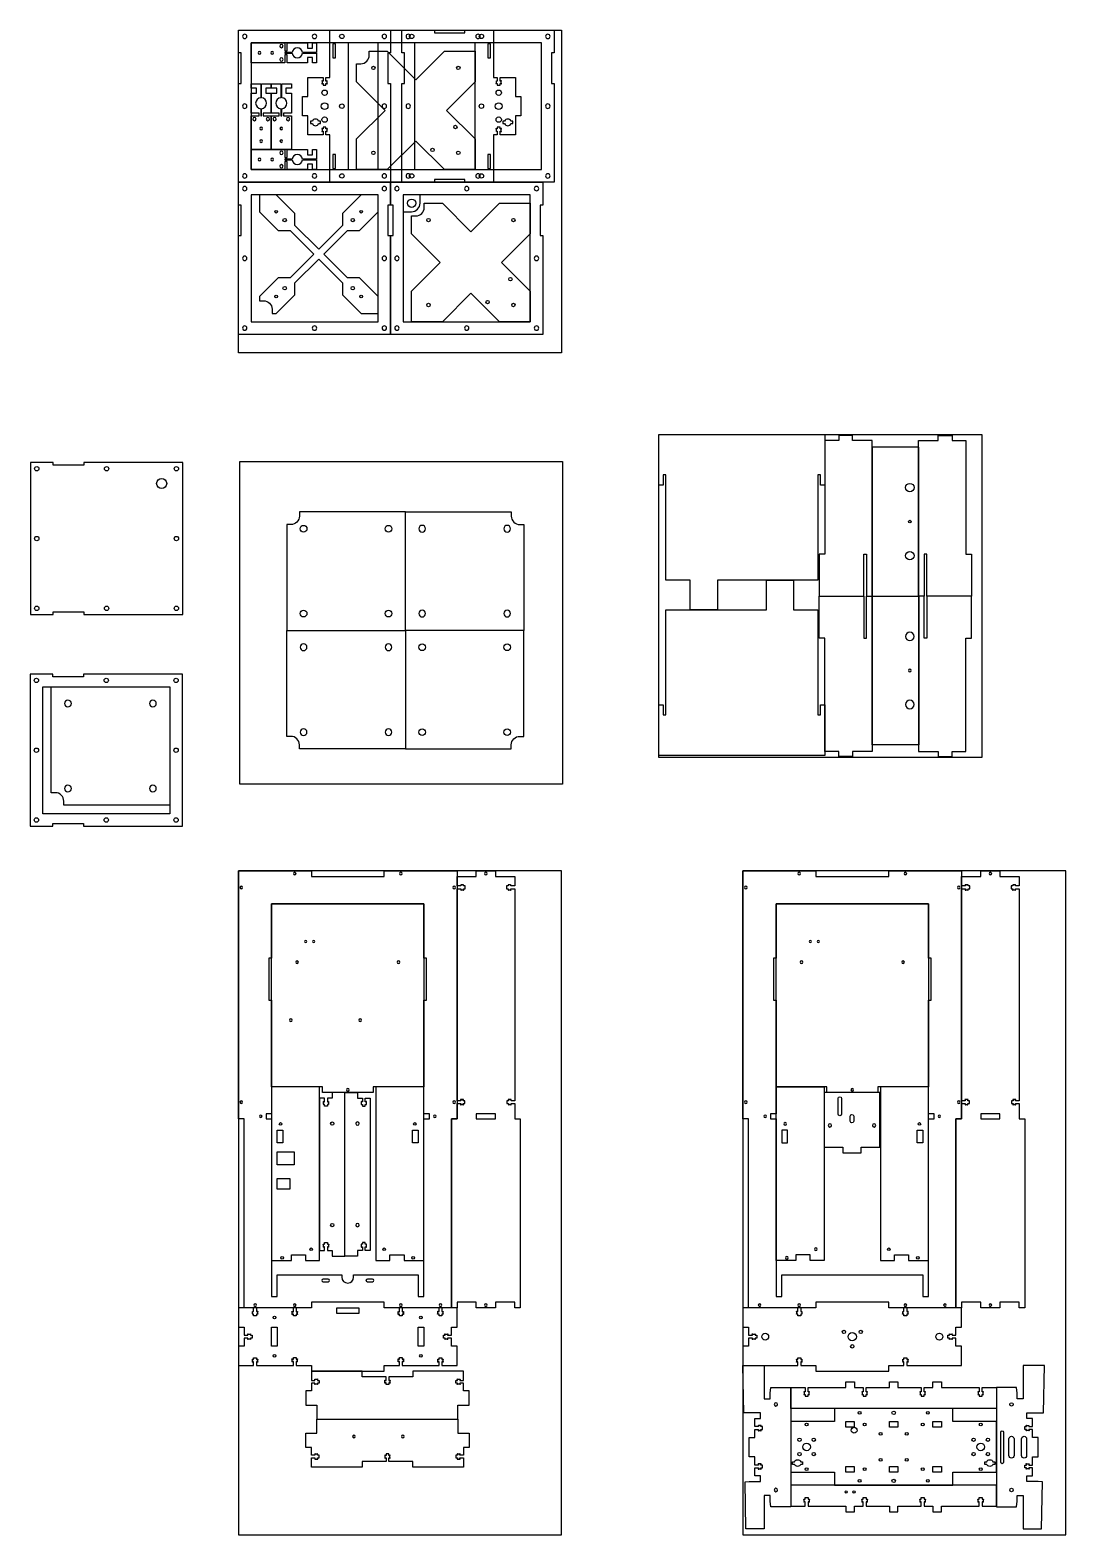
# Model space of a CAD drawing. Header units: millimetres. Extents: x -248 to 984, y -1790 to 0.
import ezdxf

# ---------------------------------------------------------------- set-up
doc = ezdxf.new("R2010")
doc.units = ezdxf.units.MM
doc.layers.get('0').update_dxf_attribs({"lineweight": 25})

# ---------------------------------------------------------------- blocks, each defined once
blk = doc.blocks.new('carrier_window')
blk.add_lwpolyline([(6.72, -50), (6.72, 0), (0, 0), (0, -185), (23.24, -185), (23.24, -190.88), (39.76, -190.88), (39.76, -185), (56.28, -185), (56.28, -50), (63, -50), (63, 0), (9.87, 0), (9.87, -50)], close=True)
blk = doc.blocks.new('p2')
for p, q in [((0, 0), (384, 0)), ((0, -384), (0, 0)), ((384, 0), (384, -384)), ((384, -384), (0, -384))]:
    blk.add_line(p, q)
blk = doc.blocks.new('p3')
for p, q in [((0, 0), (790, 0)), ((0, -384), (0, 0)), ((790, 0), (790, -384)), ((790, -384), (0, -384))]:
    blk.add_line(p, q)
blk = doc.blocks.new('carrier')
for points in [[(7.9, 120.4), (7.9, 124.7), (26.1, 124.7), (26.1, 101.9), (32.8, 101.9), (32.8, 79.1), (26.1, 79.1), (26.1, 56.3), (7.9, 56.3), (7.9, 60.6), (9, 60.6, 2.414214), (9.3, 60.8), (9.3, 63.3, 2.414214), (9, 63.6), (7.9, 63.6), (7.9, 65.6), (4.6, 65.6), (4.6, 63.6), (3.5, 63.6, 2.414214), (3.3, 63.3), (3.3, 60.8, 2.414214), (3.5, 60.6), (4.6, 60.6), (4.6, 56.3), (0, 56.3), (0, 0), (-33.9, 0), (-33.9, 3.1), (-70.1, 3.1), (-70.1, 0), (-194.4, 0), (-194.4, 56.3), (-199.1, 56.3), (-199.1, 60.6), (-198, 60.6, 2.414214), (-197.7, 60.8), (-197.7, 63.3, 2.414214), (-198, 63.6), (-199.1, 63.6), (-199.1, 65.6), (-202.4, 65.6), (-202.4, 63.6), (-203.5, 63.6, 2.414214), (-203.7, 63.3), (-203.7, 60.8, 2.414214), (-203.5, 60.6), (-202.4, 60.6), (-202.4, 56.3), (-220.5, 56.3), (-220.5, 79.1), (-227.2, 79.1), (-227.2, 101.9), (-220.5, 101.9), (-220.5, 124.7), (-202.4, 124.7), (-202.4, 120.4), (-203.5, 120.4, 2.414214), (-203.7, 120.2), (-203.7, 117.7, 2.414214), (-203.5, 117.4), (-202.4, 117.4), (-202.4, 115.4), (-199.1, 115.4), (-199.1, 117.4), (-198, 117.4, 2.414214), (-197.7, 117.7), (-197.7, 120.2, 2.414214), (-198, 120.4), (-199.1, 120.4), (-199.1, 124.7), (-194.4, 124.7), (-194.4, 181), (-70.1, 181), (-70.1, 177.8), (-33.9, 177.8), (-33.9, 181), (0, 181), (0, 124.7), (4.6, 124.7), (4.6, 120.4), (3.5, 120.4, 2.414214), (3.3, 120.2), (3.3, 117.7, 2.414214), (3.5, 117.4), (4.6, 117.4), (4.6, 115.4), (7.9, 115.4), (7.9, 117.4), (9, 117.4, 2.414214), (9.3, 117.7), (9.3, 120.2, 2.414214), (9, 120.4)], [(-207.8, 72.7, 0.6742), (-215.2, 72.7), (-217.5, 72.7), (-217.5, 69.7), (-215.2, 69.7, 0.6742), (-207.8, 69.7), (-205.5, 69.7), (-205.5, 72.7)], [(13.4, 69.7, 0.6742), (20.8, 69.7), (23.1, 69.7), (23.1, 72.7), (20.8, 72.7, 0.6742), (13.4, 72.7), (11.1, 72.7), (11.1, 69.7)]]:
    blk.add_lwpolyline(points, format="xyb", close=True)
for points in [[(-190.9, 148), (-187.7, 148), (-187.7, 164.5), (-190.9, 164.5)], [(-21.7, 15), (-21.7, 166), (-172.7, 166), (-172.7, 15)], [(-6.7, 148), (-3.6, 148), (-3.6, 164.5), (-6.7, 164.5)], [(-187.7, 33), (-190.9, 33), (-190.9, 16.5), (-187.7, 16.5)], [(-6.7, 16.5), (-3.6, 16.5), (-3.6, 33), (-6.7, 33)]]:
    blk.add_lwpolyline(points, close=True)
for centre, radius in [((-180.2, 173.5), 2.62), ((-97.2, 173.5), 2.62), ((-14.2, 173.5), 2.62), ((-200.7, 106.5), 3.2), ((6.3, 106.5), 3.2), ((-200.7, 90.5), 4), ((-180.2, 90.5), 2.62), ((-14.2, 90.5), 2.62), ((6.3, 90.5), 4), ((-200.7, 74.5), 3.2), ((6.3, 74.5), 3.2), ((-180.2, 7.5), 2.62), ((-97.2, 7.5), 2.62), ((-14.2, 7.5), 2.62)]:
    blk.add_circle(centre, radius)
blk = doc.blocks.new('carrier_tray')
blk.add_lwpolyline([(-27.15, 181), (-27.15, 177.85), (-63.35, 177.85), (-63.35, 181), (-181, 181), (-181, 0), (-63.35, 0), (-63.35, 3.15), (-27.15, 3.15), (-27.15, 0), (0, 0), (0, 181)], close=True)
for centre, radius in [((-173.5, 173.5), 2.62), ((-90.5, 173.5), 2.62), ((-7.5, 173.5), 2.62), ((-173.5, 90.5), 2.62), ((-7.5, 90.5), 2.62), ((-156, 25), 6), ((-173.5, 7.5), 2.62), ((-90.5, 7.5), 2.62), ((-7.5, 7.5), 2.62)]:
    blk.add_circle(centre, radius)
blk = doc.blocks.new('door')
blk.add_lwpolyline([(0, 0), (-197.3, 0), (-197.3, -60), (-192.3, -60), (-192.3, -48), (-189.15, -48), (-189.15, -173.24), (-69.5, -173.24), (-69.5, -208.24), (-37.3, -208.24), (-37.3, -173.24), (-8.15, -173.24), (-8.15, -48), (-5, -48), (-5, -60), (0, -60)], close=True)
blk = doc.blocks.new('drawer_back')
blk.add_lwpolyline([(-120.7, -217.6), (-120.7, -224.4), (-60.3, -224.4), (-60.3, -217.6), (0, -217.6), (0, 0), (-181, 0), (-181, -217.6)], close=True)
for centre, radius in [((-50, -44.6), 1.3), ((-40.5, -44.6), 1.3), ((-150.8, -69.3), 1.58), ((-30.2, -69.3), 1.58), ((-105.2, -138.1), 1.57), ((-22.7, -138.1), 1.57), ((-90.5, -221), 1.57)]:
    blk.add_circle(centre, radius)
blk = doc.blocks.new('drawer_front')
blk.add_lwpolyline([(-120.7, -217.6), (-120.7, -224.4), (-60.3, -224.4), (-60.3, -217.6), (0, -217.6), (0, 0), (-181, 0), (-181, -217.6)], close=True)
for centre, radius in [((-50, -44.6), 1.3), ((-40.5, -44.6), 1.3), ((-150.8, -69.3), 1.58), ((-30.2, -69.3), 1.58), ((-90.5, -221), 1.57)]:
    blk.add_circle(centre, radius)
blk = doc.blocks.new('drawer_bottom')
blk.add_lwpolyline([(0, 11), (-4.3, 11), (-4.3, 9.9, -2.414214), (-4.5, 9.6), (-7, 9.6, -2.414214), (-7.3, 9.9), (-7.3, 11), (-9.3, 11), (-9.3, 14.3), (-7.3, 14.3), (-7.3, 15.4, -2.414214), (-7, 15.6), (-4.5, 15.6, -2.414214), (-4.3, 15.4), (-4.3, 14.3), (0, 14.3), (0, 23.5), (6.7, 23.5), (6.7, 40.3), (-6.7, 40.3), (-6.7, 57.1), (-174.3, 57.1), (-174.3, 40.3), (-187.7, 40.3), (-187.7, 23.5), (-181, 23.5), (-181, 14.3), (-176.7, 14.3), (-176.7, 15.4, -2.414214), (-176.5, 15.6), (-174, 15.6, -2.414214), (-173.7, 15.4), (-173.7, 14.3), (-171.7, 14.3), (-171.7, 11), (-173.7, 11), (-173.7, 9.9, -2.414214), (-174, 9.6), (-176.5, 9.6, -2.414214), (-176.7, 9.9), (-176.7, 11), (-181, 11), (-181, 0), (-120.7, 0), (-120.7, 6.7), (-92.2, 6.7), (-92.2, 11), (-93.3, 11, -2.414214), (-93.5, 11.3), (-93.5, 13.8, -2.414214), (-93.3, 14), (-92.2, 14), (-92.2, 16), (-88.9, 16), (-88.9, 14), (-87.8, 14, -2.414214), (-87.5, 13.8), (-87.5, 11.3, -2.414214), (-87.8, 11), (-88.9, 11), (-88.9, 6.7), (-60.3, 6.7), (-60.3, 0), (0, 0)], format="xyb", close=True)
for centre in [(-108.8, 36.5), (-50.7, 36.5)]:
    blk.add_circle(centre, 1.58)
blk = doc.blocks.new('drawer_left')
for points in [[(0, 206.52), (-57.12, 206.52), (-57.12, 0), (-33.6, 0), (-33.6, 6.72), (-16.8, 6.72), (-16.8, 0), (0, 0)], [(-50.4, 140.04), (-50.4, 155.04), (-43.68, 155.04), (-43.68, 140.04)], [(-30.4, 114.085), (-50.4, 114.085), (-50.4, 129.515), (-30.4, 129.515)], [(-50.4, 97.765), (-35.4, 97.765), (-35.4, 84.875), (-50.4, 84.875)]]:
    blk.add_lwpolyline(points, close=True)
for centre in [(-46.4, 162.54), (-44.52, 3.36), (-10, 13.44)]:
    blk.add_circle(centre, 1.575)
blk = doc.blocks.new('drawer_support')
blk.add_lwpolyline([(-6.7, 20.8), (-11, 20.8), (-11, 19.8, -2.414214), (-11.2, 19.5), (-13.8, 19.5, -2.414214), (-14, 19.8), (-14, 20.8), (-16, 20.8), (-16, 24.2), (-14, 24.2), (-14, 25.2, -2.414214), (-13.8, 25.5), (-11.2, 25.5, -2.414214), (-11, 25.2), (-11, 24.2), (-6.7, 24.2), (-6.7, 30), (-187.7, 30), (-187.7, 24.2), (-183.4, 24.2), (-183.4, 25.2, -2.414214), (-183.2, 25.5), (-180.7, 25.5, -2.414214), (-180.4, 25.2), (-180.4, 24.2), (-178.4, 24.2), (-178.4, 20.8), (-180.4, 20.8), (-180.4, 19.8, -2.414214), (-180.7, 19.5), (-183.2, 19.5, -2.414214), (-183.4, 19.8), (-183.4, 20.8), (-187.7, 20.8), (-187.7, 15), (-194.4, 15), (-194.4, 0), (0, 0), (0, 15), (-6.7, 15)], format="xyb", close=True)
for centre in [(-157.6, 15), (-36.9, 15)]:
    blk.add_circle(centre, 2)
blk = doc.blocks.new('frame_back')
blk.add_lwpolyline([(-253.3, -295), (-253.3, -520), (-173.3, -520), (-173.3, -513.3), (-86.7, -513.3), (-86.7, -520), (-6.7, -520), (-6.7, -295), (0, -295), (0, 0), (-86.7, 0), (-86.7, -6.7), (-173.3, -6.7), (-173.3, 0), (-260, 0), (-260, -295)], close=True)
for points in [[(-123, -480.5), (-123, -483.5, -1), (-137, -483.5), (-137, -480.5), (-213.8, -480.5), (-213.8, -506.6), (-220.5, -506.6), (-220.5, -295), (-227.2, -295), (-227.2, -289.1), (-220.5, -289.1), (-220.5, -154.1), (-223.7, -154.1), (-223.7, -104.1), (-220.5, -104.1), (-220.5, -39.5), (-39.5, -39.5), (-39.5, -104.1), (-36.3, -104.1), (-36.3, -154.1), (-39.5, -154.1), (-39.5, -289.1), (-32.8, -289.1), (-32.8, -295), (-39.5, -295), (-39.5, -506.6), (-46.2, -506.6), (-46.2, -480.5)], [(-153.3, -485.6, -1), (-153.3, -488.8), (-159.3, -488.8, -1), (-159.3, -485.6)], [(-106.7, -488.8, -1), (-106.7, -485.6), (-100.7, -485.6, -1), (-100.7, -488.8)]]:
    blk.add_lwpolyline(points, format="xyb", close=True)
for centre, radius in [((-193.1, -3.4), 1.57), ((-66.9, -3.4), 1.57), ((-256.6, -19.8), 1.57), ((-3.4, -19.8), 1.57), ((-256.6, -275.2), 1.57), ((-3.4, -275.2), 1.57), ((-233.5, -292.1), 1.57), ((-26.5, -292.1), 1.57), ((-240.2, -516.6), 1.57), ((-193.1, -516.6), 1.58), ((-66.9, -516.6), 1.58), ((-19.8, -516.6), 1.57)]:
    blk.add_circle(centre, radius)
blk = doc.blocks.new('frame_bottom')
blk.add_lwpolyline([(-6.7, 32.6), (-11.3, 32.6), (-11.3, 31.5, -2.414214), (-11.6, 31.2), (-14.1, 31.2, -2.414214), (-14.3, 31.5), (-14.3, 32.6), (-16.3, 32.6), (-16.3, 35.9), (-14.3, 35.9), (-14.3, 37, -2.414214), (-14.1, 37.2), (-11.6, 37.2, -2.414214), (-11.3, 37), (-11.3, 35.9), (-6.7, 35.9), (-6.7, 45.6), (0, 45.6), (0, 68.4), (-18.1, 68.4), (-18.1, 64.2), (-17, 64.2, -2.414214), (-16.8, 63.9), (-16.8, 61.4, -2.414214), (-17, 61.2), (-18.1, 61.2), (-18.1, 59.2), (-21.4, 59.2), (-21.4, 61.2), (-22.5, 61.2, -2.414214), (-22.8, 61.4), (-22.8, 63.9, -2.414214), (-22.5, 64.2), (-21.4, 64.2), (-21.4, 68.4), (-65.3, 68.4), (-65.3, 63.8), (-64.2, 63.8, -2.414214), (-63.9, 63.6), (-63.9, 61.1, -2.414214), (-64.2, 60.8), (-65.3, 60.8), (-65.3, 58.8), (-68.6, 58.8), (-68.6, 60.8), (-69.7, 60.8, -2.414214), (-69.9, 61.1), (-69.9, 63.6, -2.414214), (-69.7, 63.8), (-68.6, 63.8), (-68.6, 68.4), (-86.7, 68.4), (-86.7, 75.2), (-173.3, 75.2), (-173.3, 68.4), (-191.4, 68.4), (-191.4, 63.8), (-190.3, 63.8, -2.414214), (-190.1, 63.6), (-190.1, 61.1, -2.414214), (-190.3, 60.8), (-191.4, 60.8), (-191.4, 58.8), (-194.7, 58.8), (-194.7, 60.8), (-195.8, 60.8, -2.414214), (-196.1, 61.1), (-196.1, 63.6, -2.414214), (-195.8, 63.8), (-194.7, 63.8), (-194.7, 68.4), (-238.6, 68.4), (-238.6, 64.2), (-237.5, 64.2, -2.414214), (-237.2, 63.9), (-237.2, 61.4, -2.414214), (-237.5, 61.2), (-238.6, 61.2), (-238.6, 59.2), (-241.9, 59.2), (-241.9, 61.2), (-243, 61.2, -2.414214), (-243.2, 61.4), (-243.2, 63.9, -2.414214), (-243, 64.2), (-241.9, 64.2), (-241.9, 68.4), (-260, 68.4), (-260, 45.6), (-253.3, 45.6), (-253.3, 35.9), (-248.7, 35.9), (-248.7, 37, -2.414214), (-248.4, 37.2), (-245.9, 37.2, -2.414214), (-245.7, 37), (-245.7, 35.9), (-243.7, 35.9), (-243.7, 32.6), (-245.7, 32.6), (-245.7, 31.5, -2.414214), (-245.9, 31.2), (-248.4, 31.2, -2.414214), (-248.7, 31.5), (-248.7, 32.6), (-253.3, 32.6), (-253.3, 22.8), (-260, 22.8), (-260, 0), (-241.9, 0), (-241.9, 4.3), (-243, 4.3, -2.414214), (-243.2, 4.5), (-243.2, 7, -2.414214), (-243, 7.3), (-241.9, 7.3), (-241.9, 9.3), (-238.6, 9.3), (-238.6, 7.3), (-237.5, 7.3, -2.414214), (-237.2, 7), (-237.2, 4.5, -2.414214), (-237.5, 4.3), (-238.6, 4.3), (-238.6, 0), (-194.7, 0), (-194.7, 4.6), (-195.8, 4.6, -2.414214), (-196.1, 4.9), (-196.1, 7.4, -2.414214), (-195.8, 7.6), (-194.7, 7.6), (-194.7, 9.6), (-191.4, 9.6), (-191.4, 7.6), (-190.3, 7.6, -2.414214), (-190.1, 7.4), (-190.1, 4.9, -2.414214), (-190.3, 4.6), (-191.4, 4.6), (-191.4, 0), (-173.3, 0), (-173.3, -6.7), (-86.7, -6.7), (-86.7, 0), (-68.6, 0), (-68.6, 4.6), (-69.7, 4.6, -2.414214), (-69.9, 4.9), (-69.9, 7.4, -2.414214), (-69.7, 7.6), (-68.6, 7.6), (-68.6, 9.6), (-65.3, 9.6), (-65.3, 7.6), (-64.2, 7.6, -2.414214), (-63.9, 7.4), (-63.9, 4.9, -2.414214), (-64.2, 4.6), (-65.3, 4.6), (-65.3, 0), (-21.4, 0), (-21.4, 4.3), (-22.5, 4.3, -2.414214), (-22.8, 4.5), (-22.8, 7, -2.414214), (-22.5, 7.3), (-21.4, 7.3), (-21.4, 9.3), (-18.1, 9.3), (-18.1, 7.3), (-17, 7.3, -2.414214), (-16.8, 7), (-16.8, 4.5, -2.414214), (-17, 4.3), (-18.1, 4.3), (-18.1, 0), (0, 0), (0, 22.8), (-6.7, 22.8)], format="xyb", close=True)
for points in [[(-213.8, 45.6), (-213.8, 22.8), (-220.5, 22.8), (-220.5, 45.6)], [(-39.5, 45.6), (-39.5, 22.8), (-46.2, 22.8), (-46.2, 45.6)], [(-117, 6.7), (-117, 0), (-143, 0), (-143, 6.7)]]:
    blk.add_lwpolyline(points, close=True)
for centre in [(-217.1, 57), (-42.9, 57), (-217.1, 11.4), (-42.9, 11.4)]:
    blk.add_circle(centre, 1.58)
blk = doc.blocks.new('frame_foot2')
blk.add_lwpolyline([(-6.7, -24.5), (0, -23.9), (0, 0), (-141.8, 0), (-141.8, -23.9), (-135.1, -24.5), (-128.4, -24.5), (-128.4, -31.7), (-168.1, -31.7), (-168.1, -53.5), (-111.9, -54.5), (-111.8, -49.5), (-111.8, -36.1), (-105.1, -36.1), (-105.1, -42.8), (-95.4, -42.8), (-95.4, -38.5), (-96.5, -38.5, -2.414214), (-96.7, -38.2), (-96.7, -35.7, -2.414214), (-96.5, -35.5), (-95.4, -35.5), (-95.4, -33.5), (-92.1, -33.5), (-92.1, -35.5), (-91, -35.5, -2.414214), (-90.7, -35.7), (-90.7, -38.2, -2.414214), (-91, -38.5), (-92.1, -38.5), (-92.1, -42.8), (-82.3, -42.8), (-82.3, -49.5), (-59.5, -49.5), (-59.5, -42.8), (-49.7, -42.8), (-49.7, -38.5), (-50.8, -38.5, -2.414214), (-51.1, -38.2), (-51.1, -35.7, -2.414214), (-50.8, -35.5), (-49.7, -35.5), (-49.7, -33.5), (-46.4, -33.5), (-46.4, -35.5), (-45.3, -35.5, -2.414214), (-45.1, -35.7), (-45.1, -38.2, -2.414214), (-45.3, -38.5), (-46.4, -38.5), (-46.4, -42.8), (-36.7, -42.8), (-36.7, -36.1), (-30, -36.1), (-30, -49.5), (-30.1, -55.9), (26.3, -56.9), (26.3, -31.7), (-13.4, -31.7), (-13.4, -24.5)], format="xyb", close=True)
for centre in [(-121.8, -17.8), (-20, -17.8)]:
    blk.add_circle(centre, 2)
blk = doc.blocks.new('frame_foot1')
for points in [[(-6.7, -24.5), (0, -23.9), (0, 0), (-141.8, 0), (-141.8, -23.9), (-135.1, -24.5), (-128.4, -24.5), (-128.4, -31.7), (-168.1, -31.7), (-168.1, -53.5), (-111.9, -54.5), (-111.8, -49.5), (-111.8, -36.1), (-105.1, -36.1), (-105.1, -42.8), (-95.4, -42.8), (-95.4, -38.5), (-96.5, -38.5, -2.414214), (-96.7, -38.3), (-96.7, -35.8, -2.414214), (-96.5, -35.5), (-95.4, -35.5), (-95.4, -33.5), (-92.1, -33.5), (-92.1, -35.5), (-91, -35.5, -2.414214), (-90.7, -35.8), (-90.7, -38.3, -2.414214), (-91, -38.5), (-92.1, -38.5), (-92.1, -42.8), (-82.3, -42.8), (-82.3, -49.5), (-59.5, -49.5), (-59.5, -42.8), (-49.7, -42.8), (-49.7, -38.5), (-50.8, -38.5, -2.414214), (-51.1, -38.3), (-51.1, -35.8, -2.414214), (-50.8, -35.5), (-49.7, -35.5), (-49.7, -33.5), (-46.4, -33.5), (-46.4, -35.5), (-45.3, -35.5, -2.414214), (-45.1, -35.8), (-45.1, -38.3, -2.414214), (-45.3, -38.5), (-46.4, -38.5), (-46.4, -42.8), (-36.7, -42.8), (-36.7, -36.1), (-30, -36.1), (-30, -49.5), (-30.1, -55.9), (26.3, -56.9), (26.3, -31.7), (-13.4, -31.7), (-13.4, -24.5)], [(-88.9, -8.3, -1), (-88.9, -5.1), (-52.9, -5.1, -1), (-52.9, -8.3)], [(-80.9, -20.8, -1), (-80.9, -14.8), (-60.9, -14.8, -1), (-60.9, -20.8)], [(-80.9, -35.8, -1), (-80.9, -29.8), (-60.9, -29.8, -1), (-60.9, -35.8)]]:
    blk.add_lwpolyline(points, format="xyb", close=True)
for centre in [(-121.8, -17.8), (-20, -17.8)]:
    blk.add_circle(centre, 2)
blk = doc.blocks.new('frame_front')
for points in [[(-6.7, -520), (-6.7, -295), (0, -295), (0, 0), (-86.7, 0), (-86.7, -6.7), (-173.3, -6.7), (-173.3, 0), (-260, 0), (-260, -295), (-253.3, -295), (-253.3, -520), (-173.3, -520), (-173.3, -513.3), (-86.7, -513.3), (-86.7, -520)], [(-220.5, -295), (-227.2, -295), (-227.2, -289.1), (-220.5, -289.1), (-220.5, -154.1), (-223.7, -154.1), (-223.7, -104.1), (-220.5, -104.1), (-220.5, -39.5), (-39.5, -39.5), (-39.5, -104.1), (-36.4, -104.1), (-36.4, -154.1), (-39.5, -154.1), (-39.5, -289.1), (-32.8, -289.1), (-32.8, -295), (-39.5, -295), (-39.5, -506.6), (-46.2, -506.6), (-46.2, -480.5), (-213.8, -480.5), (-213.8, -506.6), (-220.5, -506.6)]]:
    blk.add_lwpolyline(points, close=True)
for centre, radius in [((-193.1, -3.4), 1.57), ((-66.9, -3.4), 1.57), ((-256.6, -19.8), 1.57), ((-3.4, -19.8), 1.57), ((-256.6, -275.2), 1.57), ((-3.4, -275.2), 1.57), ((-233.5, -292.1), 1.57), ((-26.5, -292.1), 1.57), ((-240.2, -516.6), 1.57), ((-193.1, -516.6), 1.58), ((-66.9, -516.6), 1.58), ((-19.8, -516.6), 1.57)]:
    blk.add_circle(centre, radius)
blk = doc.blocks.new('frame_galvo')
blk.add_lwpolyline([(-22, -65), (-22, -71.72), (-44, -71.72), (-44, -65), (-66, -65), (-66, 0), (0, 0), (0, -65)], close=True)
for points in [[(-16.4, -7, 1), (-20.6, -7), (-20.6, -25.5, 1), (-16.4, -25.5)], [(-30.9, -34), (-30.9, -28, 1), (-35.1, -28), (-35.1, -34, 1)]]:
    blk.add_lwpolyline(points, format="xyb", close=True)
for centre in [(-59.28, -38.94), (-6.72, -38.94)]:
    blk.add_circle(centre, 2)
blk = doc.blocks.new('frame_right')
blk.add_lwpolyline([(-6.7, 243.1), (-11, 243.1), (-11, 242, -2.414214), (-11.3, 241.8), (-13.8, 241.8, -2.414214), (-14, 242), (-14, 243.1), (-16, 243.1), (-16, 246.4), (-14, 246.4), (-14, 247.5, -2.414214), (-13.8, 247.8), (-11.3, 247.8, -2.414214), (-11, 247.5), (-11, 246.4), (-6.7, 246.4), (-6.7, 498.6), (-11.3, 498.6), (-11.3, 497.5, -2.414214), (-11.6, 497.2), (-14.1, 497.2, -2.414214), (-14.3, 497.5), (-14.3, 498.6), (-16.3, 498.6), (-16.3, 501.9), (-14.3, 501.9), (-14.3, 503, -2.414214), (-14.1, 503.2), (-11.6, 503.2, -2.414214), (-11.3, 503), (-11.3, 501.9), (-6.7, 501.9), (-6.7, 513.3), (-29.5, 513.3), (-29.5, 520), (-52.3, 520), (-52.3, 513.3), (-75.2, 513.3), (-75.2, 501.9), (-70.6, 501.9), (-70.6, 503, -2.414214), (-70.3, 503.2), (-67.8, 503.2, -2.414214), (-67.6, 503), (-67.6, 501.9), (-65.6, 501.9), (-65.6, 498.6), (-67.6, 498.6), (-67.6, 497.5, -2.414214), (-67.8, 497.2), (-70.3, 497.2, -2.414214), (-70.6, 497.5), (-70.6, 498.6), (-75.2, 498.6), (-75.2, 246.4), (-70.9, 246.4), (-70.9, 247.5, -2.414214), (-70.6, 247.8), (-68.1, 247.8, -2.414214), (-67.9, 247.5), (-67.9, 246.4), (-65.9, 246.4), (-65.9, 243.1), (-67.9, 243.1), (-67.9, 242, -2.414214), (-68.1, 241.8), (-70.6, 241.8, -2.414214), (-70.9, 242), (-70.9, 243.1), (-75.2, 243.1), (-75.2, 225), (-81.9, 225), (-81.9, 0), (-75.2, 0), (-75.2, 6.7), (-52.3, 6.7), (-52.3, 0), (-29.5, 0), (-29.5, 6.7), (-6.7, 6.7), (-6.7, 0), (0, 0), (0, 225), (-6.7, 225)], format="xyb", close=True)
blk.add_lwpolyline([(-29.5, 225), (-52.3, 225), (-52.3, 230.9), (-29.5, 230.9)], close=True)
for centre in [(-40.9, 516.6), (-40.9, 3.4)]:
    blk.add_circle(centre, 1.57)
blk = doc.blocks.new('frame_top')
blk.add_lwpolyline([(-6.7, 32.6), (-11.3, 32.6), (-11.3, 31.5, -2.414214), (-11.6, 31.2), (-14.1, 31.2, -2.414214), (-14.3, 31.5), (-14.3, 32.6), (-16.3, 32.6), (-16.3, 35.9), (-14.3, 35.9), (-14.3, 37, -2.414214), (-14.1, 37.2), (-11.6, 37.2, -2.414214), (-11.3, 37), (-11.3, 35.9), (-6.7, 35.9), (-6.7, 45.6), (0, 45.6), (0, 68.4), (-65.3, 68.4), (-65.3, 64.2), (-64.2, 64.2, -2.414214), (-63.9, 63.9), (-63.9, 61.4, -2.414214), (-64.2, 61.2), (-65.3, 61.2), (-65.3, 59.2), (-68.6, 59.2), (-68.6, 61.2), (-69.7, 61.2, -2.414214), (-69.9, 61.4), (-69.9, 63.9, -2.414214), (-69.7, 64.2), (-68.6, 64.2), (-68.6, 68.4), (-86.7, 68.4), (-86.7, 75.2), (-173.3, 75.2), (-173.3, 68.4), (-191.4, 68.4), (-191.4, 64.2), (-190.3, 64.2, -2.414214), (-190.1, 63.9), (-190.1, 61.4, -2.414214), (-190.3, 61.2), (-191.4, 61.2), (-191.4, 59.2), (-194.7, 59.2), (-194.7, 61.2), (-195.8, 61.2, -2.414214), (-196.1, 61.4), (-196.1, 63.9, -2.414214), (-195.8, 64.2), (-194.7, 64.2), (-194.7, 68.4), (-260, 68.4), (-260, 45.6), (-253.3, 45.6), (-253.3, 35.9), (-248.7, 35.9), (-248.7, 37, -2.414214), (-248.4, 37.2), (-245.9, 37.2, -2.414214), (-245.7, 37), (-245.7, 35.9), (-243.7, 35.9), (-243.7, 32.6), (-245.7, 32.6), (-245.7, 31.5, -2.414214), (-245.9, 31.2), (-248.4, 31.2, -2.414214), (-248.7, 31.5), (-248.7, 32.6), (-253.3, 32.6), (-253.3, 22.8), (-260, 22.8), (-260, 0), (-194.7, 0), (-194.7, 4.3), (-195.8, 4.3, -2.414214), (-196.1, 4.5), (-196.1, 7, -2.414214), (-195.8, 7.3), (-194.7, 7.3), (-194.7, 9.3), (-191.4, 9.3), (-191.4, 7.3), (-190.3, 7.3, -2.414214), (-190.1, 7), (-190.1, 4.5, -2.414214), (-190.3, 4.3), (-191.4, 4.3), (-191.4, 0), (-173.3, 0), (-173.3, -6.7), (-86.7, -6.7), (-86.7, 0), (-68.6, 0), (-68.6, 4.3), (-69.7, 4.3, -2.414214), (-69.9, 4.5), (-69.9, 7, -2.414214), (-69.7, 7.3), (-68.6, 7.3), (-68.6, 9.3), (-65.3, 9.3), (-65.3, 7.3), (-64.2, 7.3, -2.414214), (-63.9, 7), (-63.9, 4.5, -2.414214), (-64.2, 4.3), (-65.3, 4.3), (-65.3, 0), (0, 0), (0, 22.8), (-6.7, 22.8)], format="xyb", close=True)
for centre, radius in [((-233.5, 34.2), 4), ((-130, 34.2), 5), ((-130, 45.7), 2), ((-26.5, 34.2), 4), ((-140, 28.5), 2), ((-120, 28.5), 2)]:
    blk.add_circle(centre, radius)
blk = doc.blocks.new('drawer_right')
for points in [[(0, 206.52), (-57.12, 206.52), (-57.12, 0), (-40.32, 0), (-40.32, 6.72), (-23.52, 6.72), (-23.52, 0), (0, 0)], [(-6.72, 155.04), (-6.72, 140.04), (-13.44, 140.04), (-13.44, 155.04)]]:
    blk.add_lwpolyline(points, close=True)
for centre, radius in [((-10.72, 162.54), 1.58), ((-47.12, 13.44), 1.57), ((-12.6, 3.36), 1.57)]:
    blk.add_circle(centre, radius)
blk = doc.blocks.new('drawer_bottom2')
blk.add_lwpolyline([(181, -11), (176.7, -11), (176.7, -9.9, 2.414214), (176.5, -9.6), (174, -9.6, 2.414214), (173.7, -9.9), (173.7, -11), (171.7, -11), (171.7, -14.3), (173.7, -14.3), (173.7, -15.4, 2.414214), (174, -15.6), (176.5, -15.6, 2.414214), (176.7, -15.4), (176.7, -14.3), (181, -14.3), (181, -23.5), (187.7, -23.5), (187.7, -40.3), (174.3, -40.3), (174.3, -57.1), (6.7, -57.1), (6.7, -40.3), (-6.7, -40.3), (-6.7, -23.5), (0, -23.5), (0, -14.3), (4.3, -14.3), (4.3, -15.4, 2.414214), (4.5, -15.6), (7, -15.6, 2.414214), (7.3, -15.4), (7.3, -14.3), (9.3, -14.3), (9.3, -11), (7.3, -11), (7.3, -9.9, 2.414214), (7, -9.6), (4.5, -9.6, 2.414214), (4.3, -9.9), (4.3, -11), (0, -11), (0, 0), (60.3, 0), (60.3, -6.7), (88.8, -6.7), (88.8, -11), (87.7, -11, 2.414214), (87.5, -11.2), (87.5, -13.7, 2.414214), (87.7, -14), (88.8, -14), (88.8, -16), (92.1, -16), (92.1, -14), (93.2, -14, 2.414214), (93.5, -13.7), (93.5, -11.2, 2.414214), (93.2, -11), (92.1, -11), (92.1, -6.7), (120.7, -6.7), (120.7, 0), (181, 0)], format="xyb", close=True)
blk = doc.blocks.new('bed_backing')
blk.add_lwpolyline([(0, 104.5), (-34, 70.5), (0, 36.5), (0, 0), (-36.5, 0), (-70.5, 34), (-104.5, 0), (-141, 0), (-141, 36.5), (-107, 70.5), (-141, 104.5), (-141, 126), (-136, 126, 0.4142136), (-126, 136), (-126, 141), (-104.5, 141), (-70.5, 107), (-36.5, 141), (0, 141)], format="xyb", close=True)
for centre in [(-121, 121), (-20, 121), (-23.5, 50.72), (-121, 20), (-50.72, 23.5), (-20, 20)]:
    blk.add_circle(centre, 2)
blk = doc.blocks.new('bed_interface')
blk.add_lwpolyline([(-126, 141), (-126, 136, -0.414214), (-136, 126), (-141, 126), (-141, 0), (0, 0), (0, 141)], format="xyb", close=True)
for centre in [(-121, 121), (-20, 121), (-121, 20), (-20, 20)]:
    blk.add_circle(centre, 4)
blk = doc.blocks.new('bed_x')
blk.add_lwpolyline([(-42.2, -104.6), (-42.2, -118.8), (-20, -141), (0, -141), (0, -121), (-22.2, -98.8), (-36.4, -98.8), (-64.6, -70.5), (-36.4, -42.2), (-22.2, -42.2), (0, -20), (0, 0), (-20, 0), (-42.2, -22.2), (-42.2, -36.4), (-70.5, -64.6), (-98.8, -36.4), (-98.8, -22.2), (-121, 0), (-141, 0), (-141, -20), (-118.8, -42.2), (-104.6, -42.2), (-76.4, -70.5), (-104.6, -98.8), (-118.8, -98.8), (-141, -121), (-141, -126), (-136, -126, -0.414214), (-126, -136), (-126, -141), (-121, -141), (-98.8, -118.8), (-98.8, -104.6), (-70.5, -76.4)], format="xyb", close=True)
for centre, radius in [((-121, -20), 1.58), ((-111, -30), 2), ((-30, -30), 2), ((-20, -20), 1.58), ((-121, -121), 1.58), ((-111, -111), 2), ((-30, -111), 2), ((-20, -121), 1.58)]:
    blk.add_circle(centre, radius)
blk = doc.blocks.new('crane_flap')
blk.add_lwpolyline([(0, 55.35), (-177, 55.35), (-177, 0), (0, 0)], close=True)
for centre, radius in [((-129, 44.85), 5), ((-88.5, 44.85), 1.57), ((-48, 44.85), 5)]:
    blk.add_circle(centre, radius)
blk = doc.blocks.new('crane_front')
blk.add_lwpolyline([(17.13, -25), (17.13, -19.88), (16.03, -19.88, -2.4142136), (15.78, -19.63), (15.78, -17.13, -2.4142136), (16.03, -16.88), (17.13, -16.88), (17.13, -14.88), (20.43, -14.88), (20.43, -16.88), (21.53, -16.88, -2.4142136), (21.78, -17.13), (21.78, -19.63, -2.4142136), (21.53, -19.88), (20.43, -19.88), (20.43, -25), (65.53, -25), (65.53, -31.72), (75.53, -31.72), (75.53, -25), (86.13, -25), (86.13, -19.88), (85.03, -19.88, -2.4142136), (84.78, -19.63), (84.78, -17.13, -2.4142136), (85.03, -16.88), (86.13, -16.88), (86.13, -14.88), (89.43, -14.88), (89.43, -16.88), (90.53, -16.88, -2.4142136), (90.78, -17.13), (90.78, -19.63, -2.4142136), (90.53, -19.88), (89.43, -19.88), (89.43, -25), (117.28, -25), (117.28, -31.72), (127.28, -31.72), (127.28, -25), (155.13, -25), (155.13, -19.88), (154.03, -19.88, -2.4142136), (153.78, -19.63), (153.78, -17.13, -2.4142136), (154.03, -16.88), (155.13, -16.88), (155.13, -14.88), (158.43, -14.88), (158.43, -16.88), (159.53, -16.88, -2.4142136), (159.78, -17.13), (159.78, -19.63, -2.4142136), (159.53, -19.88), (158.43, -19.88), (158.43, -25), (169.03, -25), (169.03, -31.72), (179.03, -31.72), (179.03, -25), (224.13, -25), (224.13, -19.88), (223.03, -19.88, -2.4142136), (222.78, -19.63), (222.78, -17.13, -2.4142136), (223.03, -16.88), (224.13, -16.88), (224.13, -14.88), (227.43, -14.88), (227.43, -16.88), (228.53, -16.88, -2.4142136), (228.78, -17.13), (228.78, -19.63, -2.4142136), (228.53, -19.88), (227.43, -19.88), (227.43, -25), (244.56, -25), (244.56, 0), (0, 0), (0, -25)], format="xyb", close=True)
blk = doc.blocks.new('crane')
for points in [[(-51.8, 60), (-51.8, 75.5), (-192.8, 75.5), (-192.8, 60), (-244.6, 60), (-244.6, 0), (-192.8, 0), (-192.8, -15.5), (-51.8, -15.5), (-51.8, 0), (0, 0), (0, 60)], [(-169, 60), (-169, 53.3), (-179, 53.3), (-179, 60)], [(-117.3, 60), (-117.3, 53.3), (-127.3, 53.3), (-127.3, 60)], [(-75.5, 53.3), (-75.5, 60), (-65.5, 60), (-65.5, 53.3)], [(-169, 6.7), (-169, 0), (-179, 0), (-179, 6.7)], [(-127.3, 0), (-127.3, 6.7), (-117.3, 6.7), (-117.3, 0)], [(-75.5, 0), (-75.5, 6.7), (-75.3, 6.7), (-65.5, 6.7), (-65.5, 0)], [(-65.5, 6.7), (-65.5, 0), (-75.5, 0), (-75.5, 6.7), (-75.3, 6.7)]]:
    blk.add_lwpolyline(points, close=True)
for points in [[(-232.9, 47.8, -0.6742), (-240.3, 47.8), (-242.6, 47.8), (-242.6, 50.8), (-240.3, 50.8, -0.6742), (-232.9, 50.8), (-230.6, 50.8), (-230.6, 47.8)], [(-4.3, 47.8, -0.6742), (-11.7, 47.8), (-14, 47.8), (-14, 50.8), (-11.7, 50.8, -0.6742), (-4.3, 50.8), (-2, 50.8), (-2, 47.8)]]:
    blk.add_lwpolyline(points, format="xyb", close=True)
for centre, radius in [((-162.8, 70.5), 1.65), ((-122.3, 70.5), 2), ((-81.8, 70.5), 1.65), ((-225.8, 56.6), 1.65), ((-156.8, 56.6), 1.65), ((-87.8, 56.6), 1.65), ((-18.8, 56.6), 1.65), ((-234.3, 38.5), 2), ((-217.3, 38.5), 2), ((-137.8, 45.5), 1.65), ((-106.8, 45.5), 1.65), ((-27.3, 38.5), 2), ((-10.3, 38.5), 2), ((-234.3, 21.5), 2), ((-225.8, 30), 4.5), ((-217.3, 21.5), 2), ((-27.3, 21.5), 2), ((-18.8, 30), 4.5), ((-10.3, 21.5), 2), ((-225.8, 3.4), 1.65), ((-156.8, 3.4), 1.65), ((-137.8, 14.5), 1.65), ((-106.8, 14.5), 1.65), ((-87.8, 3.4), 1.65), ((-75.3, 10.2), 3.5), ((-18.8, 3.4), 1.65), ((-162.8, -10.5), 1.65), ((-122.3, -10.5), 2), ((-81.8, -10.5), 1.65)]:
    blk.add_circle(centre, radius)
blk = doc.blocks.new('crane_back')
for points in [[(227.43, -19.88), (227.43, -25), (244.56, -25), (244.56, 0), (0, 0), (0, -25), (17.13, -25), (17.13, -19.88), (16.03, -19.88, -2.4142136), (15.78, -19.63), (15.78, -17.13, -2.4142136), (16.03, -16.88), (17.13, -16.88), (17.13, -14.88), (20.43, -14.88), (20.43, -16.88), (21.53, -16.88, -2.4142136), (21.78, -17.13), (21.78, -19.63, -2.4142136), (21.53, -19.88), (20.43, -19.88), (20.43, -25), (65.53, -25), (65.53, -31.72), (75.53, -31.72), (75.53, -25), (86.13, -25), (86.13, -19.88), (85.03, -19.88, -2.4142136), (84.78, -19.63), (84.78, -17.13, -2.4142136), (85.03, -16.88), (86.13, -16.88), (86.13, -14.88), (89.43, -14.88), (89.43, -16.88), (90.53, -16.88, -2.4142136), (90.78, -17.13), (90.78, -19.63, -2.4142136), (90.53, -19.88), (89.43, -19.88), (89.43, -25), (117.28, -25), (117.28, -31.72), (127.28, -31.72), (127.28, -25), (155.13, -25), (155.13, -19.88), (154.03, -19.88, -2.4142136), (153.78, -19.63), (153.78, -17.13, -2.4142136), (154.03, -16.88), (155.13, -16.88), (155.13, -14.88), (158.43, -14.88), (158.43, -16.88), (159.53, -16.88, -2.4142136), (159.78, -17.13), (159.78, -19.63, -2.4142136), (159.53, -19.88), (158.43, -19.88), (158.43, -25), (169.03, -25), (169.03, -31.72), (179.03, -31.72), (179.03, -25), (224.13, -25), (224.13, -19.88), (223.03, -19.88, -2.4142136), (222.78, -19.63), (222.78, -17.13, -2.4142136), (223.03, -16.88), (224.13, -16.88), (224.13, -14.88), (227.43, -14.88), (227.43, -16.88), (228.53, -16.88, -2.4142136), (228.78, -17.13), (228.78, -19.63, -2.4142136), (228.53, -19.88)], [(64.43, -8, -1), (67.13, -8), (67.13, -8.1, -1), (64.43, -8.1)], [(76.63, -8.1, -1), (73.93, -8.1), (73.93, -8, -1), (76.63, -8)]]:
    blk.add_lwpolyline(points, format="xyb", close=True)
blk = doc.blocks.new('carrier_wall')
for points in [[(-63.35, 177.85), (-63.35, 181), (-181, 181), (-181, 0), (-63.35, 0), (-63.35, 3.15), (-27.15, 3.15), (-27.15, 0), (0, 0), (0, 181), (-27.15, 181), (-27.15, 177.85)], [(-15, 15), (-166, 15), (-166, 166), (-15, 166)]]:
    blk.add_lwpolyline(points, close=True)
for centre in [(-173.5, 173.5), (-90.5, 173.5), (-7.5, 173.5), (-173.5, 90.5), (-7.5, 90.5), (-173.5, 7.5), (-90.5, 7.5), (-7.5, 7.5)]:
    blk.add_circle(centre, 2.62)
blk = doc.blocks.new('carrier_drain')
blk.add_lwpolyline([(20, 0), (0, 0), (0, -20), (10, -20, 0.414214), (20, -10)], format="xyb", close=True)
blk.add_circle((10, -10), 5)
blk = doc.blocks.new('frame_laser_big')
blk.add_lwpolyline([(-12.5, 48.5, -0.92582), (-12.5, 61.5), (-12.5, 78), (-24, 78), (-24, 73), (-17.5, 73), (-17.5, 67), (-24, 67), (-24, 43), (-14.5, 43), (-14.5, 40), (-24, 40), (-24, 0), (0, 0), (0, 40), (-9.5, 40), (-9.5, 43), (0, 43), (0, 67), (-6.5, 67), (-6.5, 73), (0, 73), (0, 78), (-11.5, 78), (-11.5, 61.5, -0.92582), (-11.5, 48.5), (-11.5, 40), (-12.5, 40)], format="xyb", close=True)
for centre, radius in [((-20, 36.1), 2), ((-4, 36.1), 2), ((-12, 25), 1.58), ((-12, 10), 1.57)]:
    blk.add_circle(centre, radius)
blk = doc.blocks.new('frame_laser')
blk.add_lwpolyline([(-11.5, 61, -0.919866), (-11.5, 49), (-11.5, 40), (-12.5, 40), (-12.5, 49, -0.919866), (-12.5, 61), (-12.5, 78), (-24, 78), (-24, 73), (-17.5, 73), (-17.5, 67), (-24, 67), (-24, 43), (-14.5, 43), (-14.5, 40), (-24, 40), (-24, 0), (0, 0), (0, 40), (-9.5, 40), (-9.5, 43), (0, 43), (0, 67), (-6.5, 67), (-6.5, 73), (0, 73), (0, 78), (-11.5, 78)], format="xyb", close=True)
for centre, radius in [((-20, 36.1), 2), ((-4, 36.1), 2), ((-12, 25), 1.58), ((-12, 10), 1.57)]:
    blk.add_circle(centre, radius)

msp = doc.modelspace()

# ---------------------------------------------------------------- block references
for name, p in [('p2', (0, 0)), ('carrier', (303.2, -181)), ('bed_backing', (281.5, -166)), ('bed_x', (166, -196)), ('carrier_drain', (196, -196)), ('bed_backing', (347, -347)), ('p2', (500, -481.2)), ('p2', (1.5, -513.1)), ('bed_interface', (198.5, -714.1)), ('carrier_window', (808.9, -673.2)), ('drawer_left', (96.6, -1463.7)), ('drawer_right', (220.5, -1463.7)), ('drawer_right', (820.5, -1463.7)), ('crane_back', (656.9, -1730.8))]:
    msp.add_blockref(name, p)
at = {"yscale": -1}
for name, p, rotation in [('carrier_wall', (0, 0), 90), ('frame_laser', (15, -15), 90.00000000000001), ('carrier_wall', (194.4, 0), 90), ('frame_laser_big', (15, -142), 180), ('frame_laser_big', (39, -142), 180), ('frame_laser', (15, -142), 90.00000000000001), ('carrier_wall', (0, -181), 90), ('carrier_wall', (181, -181), 90), ('door', (500, -481.2), 180), ('bed_interface', (198.5, -714.1), 180), ('carrier_window', (753.6, -673.2), 180), ('crane_flap', (753.6, -673.2), 90.00000000000001), ('p3', (0, -1000), 270), ('frame_back', (0, -1000), 180), ('frame_right', (253.3, -1520), 180), ('p3', (600, -1000), 270), ('frame_front', (600, -1000), 180), ('frame_right', (853.3, -1520), 180), ('drawer_back', (39.5, -1039.5), 180), ('drawer_front', (639.5, -1039.5), 180), ('drawer_support', (126.6, -1263.9), 90.00000000000001), ('drawer_right', (639.5, -1463.7), 180), ('frame_galvo', (696.6, -1263.9), 180), ('frame_foot2', (656.9, -1614.8), 90.00000000000001), ('drawer_bottom2', (267.7, -1595.2), 180), ('drawer_bottom', (86.7, -1709.4), 180)]:
    msp.add_blockref(name, p, dxfattribs=dict(at, rotation=rotation))
for name, p, rotation in [('carrier_window', (753.6, -673.2), 180), ('crane_flap', (753.6, -673.2), 270), ('carrier_tray', (-247.3, -514.3), 180), ('bed_interface', (198.5, -714.1), 180), ('carrier_wall', (-247.7, -766.1), 180), ('drawer_support', (126.6, -1263.9), 90.00000000000001), ('frame_bottom', (0, -1520), 180), ('frame_top', (600, -1520), 180), ('frame_foot1', (901.5, -1614.8), 90.00000000000001), ('crane', (656.9, -1655.3), 180)]:
    msp.add_blockref(name, p, dxfattribs=dict(rotation=rotation))
for name, p in [('carrier_window', (808.9, -673.2)), ('door', (697.3, -862.7)), ('bed_interface', (198.5, -714.1)), ('bed_interface', (-81.7, -781.1)), ('crane_front', (656.9, -1639.8))]:
    msp.add_blockref(name, p, dxfattribs=at)

doc.saveas('drawing.dxf')
